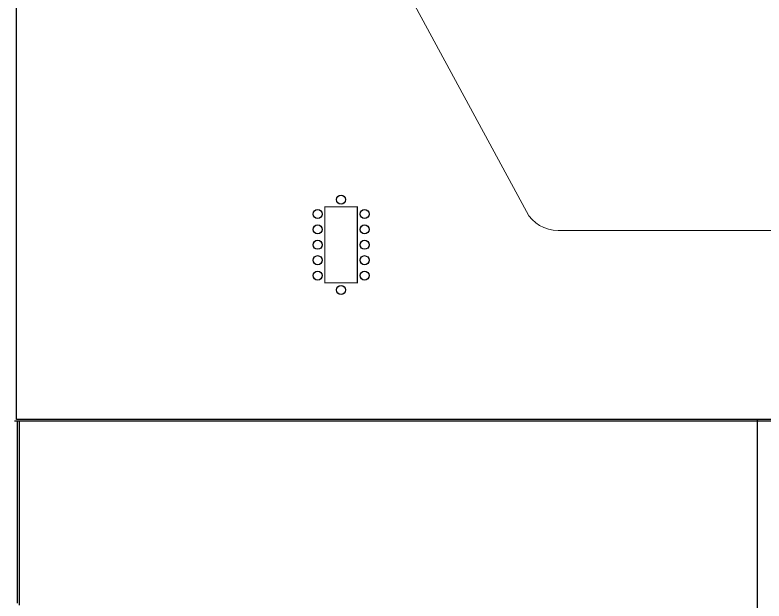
# Model space of a CAD drawing. Header units: metres. Extents: x -331 to 2982, y 362 to 2539.
# Drawn here: x 2904.08 to 2924.8, y 1364.82 to 1381.03 of the extents above; entities that cross this region are included whole.
import ezdxf

# ---------------------------------------------------------------- set-up
doc = ezdxf.new("R2010")
doc.units = ezdxf.units.M
doc.layers.add('Div', color=251, linetype='Continuous')
doc.layers.add('Pis', color=251, linetype='Continuous')

msp = doc.modelspace()

# ---------------------------------------------------------------- linework, layer by layer
at = {"layer": 'Div', "color": 230, "linetype": 'Continuous', "lineweight": 0}
msp.add_lwpolyline([(2868.331737591302, 1406.738311297104), (2868.331737591302, 1456.50171918145, -0.414213562373095), (2869.331737591302, 1457.50171918145), (2981.0732040355, 1457.50171918145, -0.573633797378109), (2981.944759001761, 1456.011421373187), (2936.695141891721, 1375.575555968425, -0.2709437248566193), (2935.82358692546, 1375.065853776687), (2919.103372282391, 1375.065853776687, -0.2751897758583724), (2918.224177034503, 1375.589392113914), (2902.169315213926, 1405.214772959877, 0.2751897758583723), (2901.290119966038, 1405.738311297104), (2869.331737591302, 1405.738311297104, -0.414213562373095)], format="xyb", close=True, dxfattribs=at)
at = {"layer": 'Pis'}
for p, q in [((2904.117627068351, 1369.83773190275), (2904.128682819296, 1389.327001793006)), ((2930.60869032083, 1369.83773190275), (2904.117627068351, 1369.83773190275)), ((2928.468325053269, 1369.83773190275), (2924.618325053269, 1369.83773190275)), ((2924.618325053269, 1356.740313871736), (2924.618325053269, 1369.837448746212)), ((2930.661621619583, 1369.78773190275), (2904.067598696642, 1369.78773190275)), ((2904.142754849149, 1369.78773190275), (2904.142754849153, 1364.755772794669)), ((2904.192754849149, 1369.78773190275), (2904.192754849154, 1364.705772794668))]:
    msp.add_line(p, q, dxfattribs=at)
at = {"layer": 'Pis', "const_width": 0.03}
msp.add_lwpolyline([(2912.648892468389, 1373.619986252326), (2913.548892468389, 1373.619986252326), (2913.548892468389, 1375.719986252326), (2912.648892468389, 1375.719986252326)], close=True, dxfattribs=at)
at = {"layer": 'Pis'}
for centre in [(2913.098892468388, 1375.919986252327), (2912.448892468388, 1375.519986252326), (2913.748892468388, 1375.519986252326), (2912.448892468388, 1375.094986252326), (2913.748892468388, 1375.094986252326), (2912.448892468388, 1374.669986252326), (2913.748892468388, 1374.669986252326), (2912.448892468388, 1374.244986252326), (2913.748892468388, 1374.244986252326), (2912.448892468388, 1373.819986252326), (2913.748892468388, 1373.819986252326), (2913.098892468388, 1373.419986252325)]:
    msp.add_circle(centre, 0.125, dxfattribs=at)

doc.saveas('drawing.dxf')
